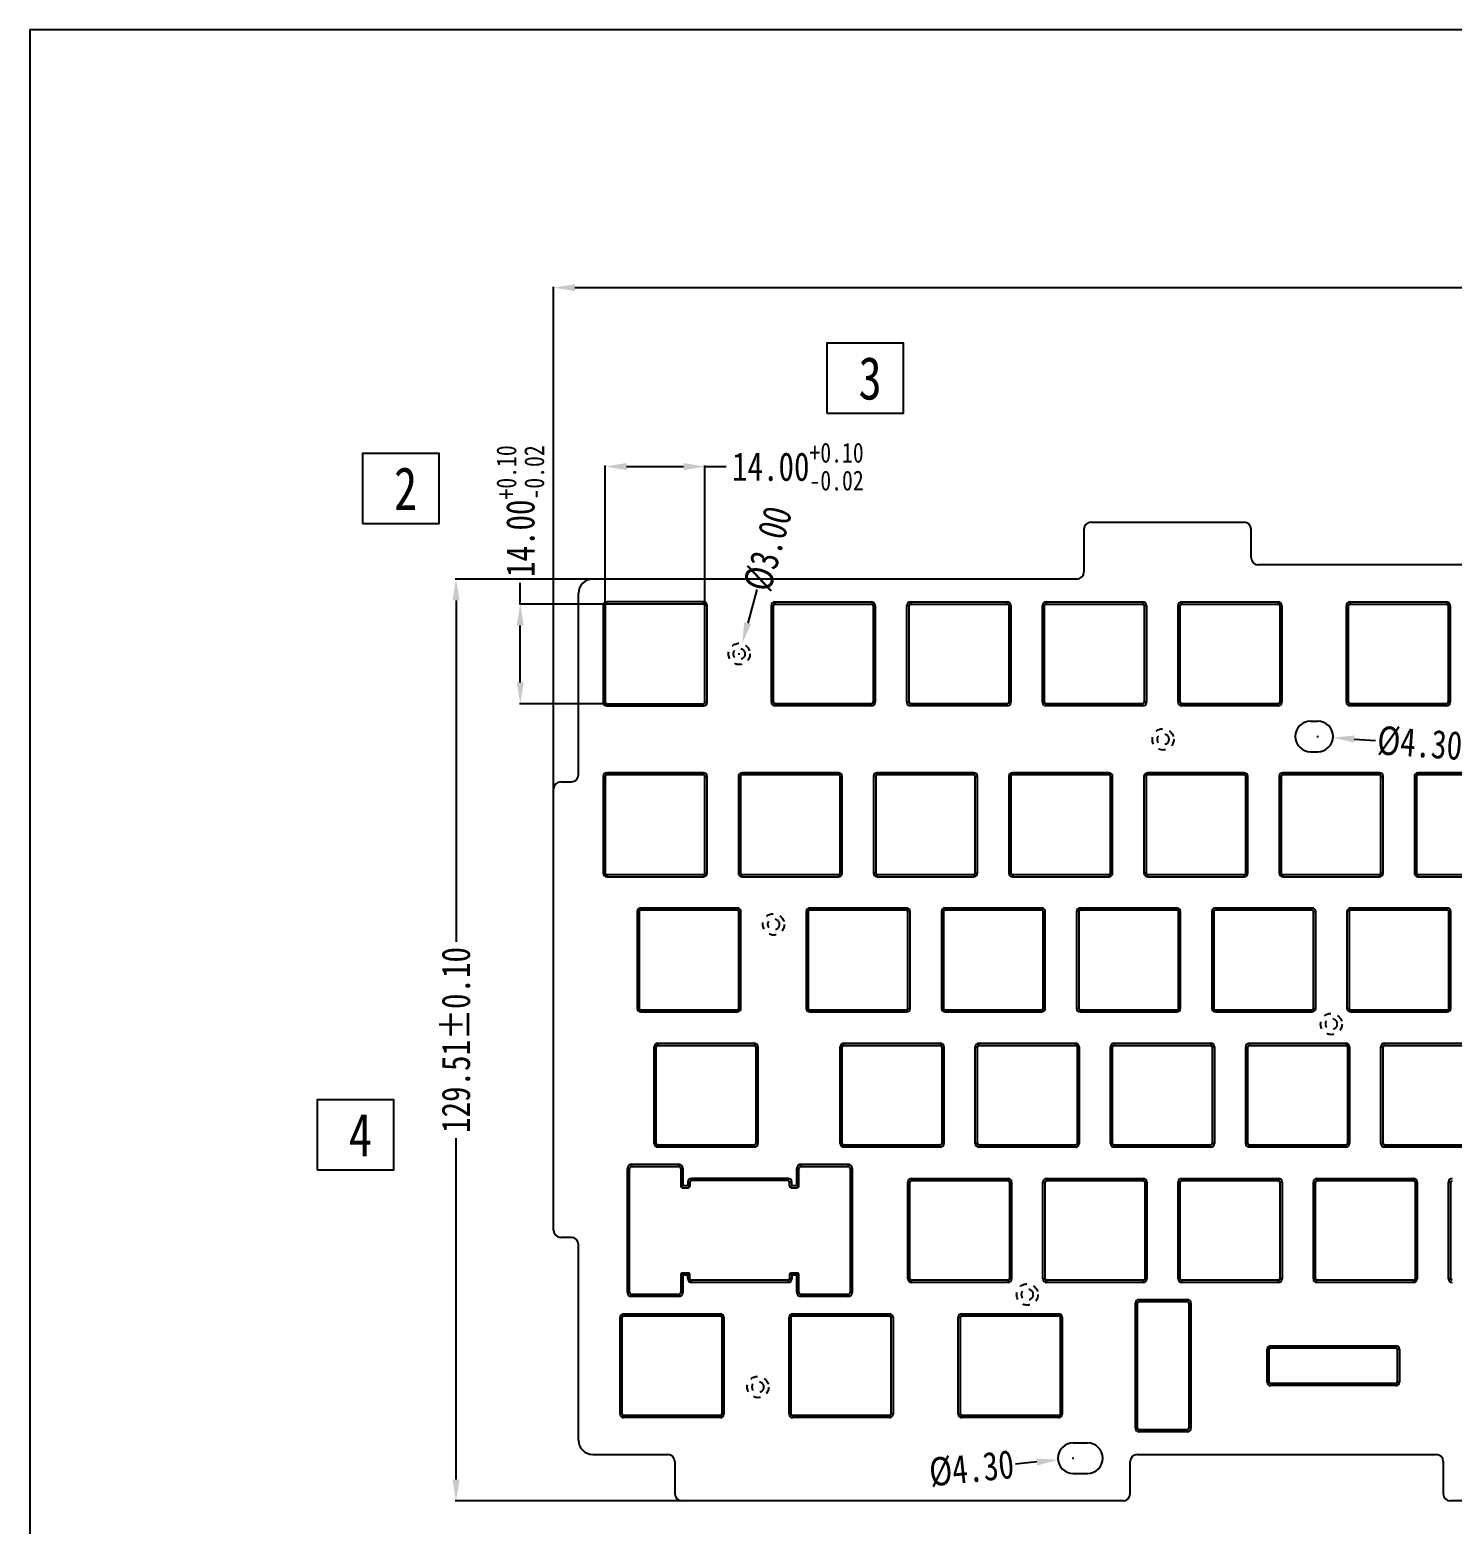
# Model space of a CAD drawing. Header units: inches. Extents: x 504 to 965, y -420 to -94.
# Drawn here: x 504 to 703.8, y -303.6 to -93.7 of the extents above; entities that cross this region are included whole.
import ezdxf

# ---------------------------------------------------------------- set-up
doc = ezdxf.new("R2010")
doc.units = ezdxf.units.IN
doc.header["$LTSCALE"] = 10
doc.header["$MEASUREMENT"] = 0
doc.header["$PDMODE"] = 3
doc.header["$PDSIZE"] = 0.3125
doc.linetypes.add('HIDDEN', pattern=[0.2, 0.1, -0.1])
doc.layers.get('0').update_dxf_attribs({"linetype": 'CONTINUOUS'})
doc.layers.get('Defpoints').update_dxf_attribs({"linetype": 'CONTINUOUS'})
doc.layers.add('hide', color=252, linetype='HIDDEN')
doc.styles.get("Standard").update_dxf_attribs({"font": 'txt', "width": 0.8})
doc.dimstyles.get("Standard").update_dxf_attribs({"dimtxt": 4, "dimasz": 3, "dimexe": 0.125, "dimexo": 0.0625, "dimgap": 0.09, "dimtad": 0, "dimzin": 4, "dimdsep": 46, "dimtxsty": 'Standard', "dimcen": 0.09, "dimclrd": 4, "dimclre": 4, "dimclrt": 1, "dimadec": 0, "dimazin": 0, "dimtp": 0.01, "dimtm": 0.01, "dimtfac": 1, "dimtofl": 0, "dimtmove": 0, "dimatfit": 3, "dimfxl": 1, "dimtolj": 1, "dimtzin": 4, "dimarcsym": 0})

# ---------------------------------------------------------------- blocks, each defined once
blk = doc.blocks.new('*D17')
at = {"color": 4, "lineweight": -2}
for p, q in [((577.56, -200.27), (577.56, -129.76)), ((580.56, -129.89), (722, -129.89)), ((892.55, -129.89), (749.56, -129.89)), ((895.55, -200.27), (895.55, -129.76))]:
    blk.add_line(p, q, dxfattribs=at)
at = {"color": 4}
for points in [[(580.56, -129.39), (580.56, -130.39), (577.56, -129.89)], [(892.55, -130.39), (892.55, -129.39), (895.55, -129.89)]]:
    blk.add_solid(points, dxfattribs=at)
at = {"layer": 'Defpoints', "color": 0}
for p in [(895.55, -129.89), (577.56, -200.33), (895.55, -200.33)]:
    blk.add_point(p, dxfattribs=at)
at = {"color": 2, "insert": (735.78, -129.89), "char_height": 4, "attachment_point": 5}
blk.add_mtext('318.00%%P0{\\fSimSun|b0|i0|c134|p2;.15}', dxfattribs=at)
blk = doc.blocks.new('*D28')
at = {"color": 4, "lineweight": -2}
for p, q in [((582.99, -170.84), (563.71, -170.84)), ((563.84, -173.84), (563.84, -221.79)), ((563.84, -297.35), (563.84, -249.4)), ((598.25, -300.35), (563.71, -300.35))]:
    blk.add_line(p, q, dxfattribs=at)
at = {"color": 4}
for points in [[(564.34, -173.84), (563.34, -173.84), (563.84, -170.84)], [(563.34, -297.35), (564.34, -297.35), (563.84, -300.35)]]:
    blk.add_solid(points, dxfattribs=at)
at = {"layer": 'Defpoints', "color": 0}
for p in [(583.06, -170.84), (563.84, -300.35), (598.31, -300.35)]:
    blk.add_point(p, dxfattribs=at)
at = {"color": 2, "insert": (563.84, -235.59), "char_height": 4, "attachment_point": 5, "rotation": 90}
blk.add_mtext('129.51%%P0{\\fSimSun|b0|i0|c134|p2;.10}', dxfattribs=at)
blk = doc.blocks.new('*D29')
at = {"color": 4, "lineweight": -2}
for p, q in [((584.82, -174.49), (584.82, -154.9)), ((587.82, -155.03), (595.82, -155.03)), ((598.82, -174.49), (598.82, -154.9)), ((598.82, -155.03), (601.82, -155.03))]:
    blk.add_line(p, q, dxfattribs=at)
at = {"color": 4}
for points in [[(587.82, -154.53), (587.82, -155.53), (584.82, -155.03)], [(595.82, -155.53), (595.82, -154.53), (598.82, -155.03)]]:
    blk.add_solid(points, dxfattribs=at)
at = {"layer": 'Defpoints', "color": 0}
for p in [(598.82, -155.03), (584.82, -174.55), (598.82, -174.55)]:
    blk.add_point(p, dxfattribs=at)
at = {"color": 2, "insert": (611.88, -155.03), "char_height": 4, "attachment_point": 5}
blk.add_mtext('\\A1;14.00{\\H0.7x;\\S+0.10^ -0.02;}', dxfattribs=at)
blk = doc.blocks.new('*D30')
at = {"color": 4, "lineweight": -2}
for p, q in [((572.87, -174.35), (572.87, -171.35)), ((584.96, -174.35), (572.75, -174.35)), ((572.87, -185.35), (572.87, -177.35)), ((584.96, -188.35), (572.75, -188.35))]:
    blk.add_line(p, q, dxfattribs=at)
at = {"color": 4}
for points in [[(573.37, -177.35), (572.37, -177.35), (572.87, -174.35)], [(572.37, -185.35), (573.37, -185.35), (572.87, -188.35)]]:
    blk.add_solid(points, dxfattribs=at)
at = {"layer": 'Defpoints', "color": 0}
for p in [(572.87, -174.35), (585.02, -174.35), (585.02, -188.35)]:
    blk.add_point(p, dxfattribs=at)
at = {"color": 2, "insert": (572.87, -161.29), "char_height": 4, "attachment_point": 5, "rotation": 90}
blk.add_mtext('\\A1;14.00{\\H0.7x;\\S+0.10^ -0.02;}', dxfattribs=at)
blk = doc.blocks.new('*D24')
at = {"color": 4, "lineweight": -2}
for p, q in [((684.85, -192.95), (685.03, -192.95)), ((684.94, -193.04), (684.94, -192.86)), ((690.08, -193.31), (693.07, -193.51))]:
    blk.add_line(p, q, dxfattribs=at)
at = {"color": 4}
blk.add_solid([(690.11, -192.81), (690.04, -193.8), (687.08, -193.1)], dxfattribs=at)
at = {"layer": 'Defpoints', "color": 0}
for p in [(682.79, -192.8), (687.08, -193.1)]:
    blk.add_point(p, dxfattribs=at)
at = {"color": 2, "insert": (699.28, -193.94), "char_height": 4, "attachment_point": 5, "rotation": 356.0318}
blk.add_mtext('\\A1;%%c4.30', dxfattribs=at)
blk = doc.blocks.new('*D25')
at = {"color": 4, "lineweight": -2}
for p, q in [((645.46, -294.87), (642.48, -295.18)), ((650.5, -294.35), (650.68, -294.35)), ((650.59, -294.44), (650.59, -294.26))]:
    blk.add_line(p, q, dxfattribs=at)
at = {"color": 4}
blk.add_solid([(645.51, -295.37), (645.41, -294.38), (648.45, -294.57)], dxfattribs=at)
at = {"layer": 'Defpoints', "color": 0}
for p in [(648.45, -294.57), (652.73, -294.13)]:
    blk.add_point(p, dxfattribs=at)
at = {"color": 2, "insert": (636.29, -295.81), "char_height": 4, "attachment_point": 5, "rotation": 5.8334}
blk.add_mtext('\\A1;%%c4.30', dxfattribs=at)
blk = doc.blocks.new('*D26')
at = {"color": 4, "lineweight": -2}
for p, q in [((606.12, -172.32), (604.83, -177.01)), ((603.55, -181.35), (603.73, -181.35)), ((603.64, -181.44), (603.64, -181.26))]:
    blk.add_line(p, q, dxfattribs=at)
at = {"color": 4}
blk.add_solid([(604.35, -176.88), (605.31, -177.14), (604.04, -179.9)], dxfattribs=at)
at = {"layer": 'Defpoints', "color": 0}
for p in [(604.04, -179.9), (603.24, -182.8)]:
    blk.add_point(p, dxfattribs=at)
at = {"color": 2, "insert": (607.7, -166.57), "char_height": 4, "attachment_point": 5, "rotation": 74.6581}
blk.add_mtext('\\A1;%%c3.00', dxfattribs=at)

msp = doc.modelspace()

# ---------------------------------------------------------------- linework, layer by layer
at = {"color": 7, "linetype": 'Continuous'}
for p, q in [((653.086, -162.849), (674.586, -162.849)), ((652.086, -163.849), (652.086, -169.835)), ((675.586, -167.849), (675.586, -163.849)), ((722.086, -168.849), (676.586, -168.849)), ((651.086, -170.835), (583.055, -170.835)), ((581.055, -198.328), (581.055, -172.835)), ((585.021, -174.349), (585.021, -174.049)), ((598.621, -174.049), (585.021, -174.049)), ((598.621, -174.349), (598.621, -174.049)), ((608.659, -174.049), (608.659, -174.349)), ((608.659, -174.049), (622.259, -174.049)), ((622.259, -174.049), (622.259, -174.349)), ((627.709, -174.049), (627.709, -174.349)), ((627.709, -174.049), (641.309, -174.049)), ((641.309, -174.049), (641.309, -174.349)), ((646.759, -174.049), (646.759, -174.349)), ((646.759, -174.049), (660.359, -174.049)), ((660.359, -174.049), (660.359, -174.349)), ((665.809, -174.049), (665.809, -174.349)), ((665.809, -174.049), (679.409, -174.049)), ((679.409, -174.049), (679.409, -174.349)), ((689.466, -174.049), (689.466, -174.349)), ((689.466, -174.049), (703.066, -174.049)), ((703.066, -174.049), (703.066, -174.349)), ((584.521, -174.549), (584.521, -188.149)), ((584.821, -174.549), (584.521, -174.549)), ((584.821, -174.549), (584.821, -188.149)), ((598.621, -174.349), (585.021, -174.349)), ((598.821, -188.149), (598.821, -174.549)), ((598.821, -174.549), (599.121, -174.549)), ((599.121, -188.149), (599.121, -174.549)), ((608.159, -188.149), (608.159, -174.549)), ((608.159, -174.549), (608.459, -174.549)), ((608.459, -188.149), (608.459, -174.549)), ((608.659, -174.349), (622.259, -174.349)), ((622.459, -174.549), (622.459, -188.149)), ((622.759, -174.549), (622.459, -174.549)), ((622.759, -174.549), (622.759, -188.149)), ((627.209, -188.149), (627.209, -174.549)), ((627.209, -174.549), (627.509, -174.549)), ((627.509, -188.149), (627.509, -174.549)), ((627.709, -174.349), (641.309, -174.349)), ((641.509, -174.549), (641.509, -188.149)), ((641.809, -174.549), (641.509, -174.549)), ((641.809, -174.549), (641.809, -188.149)), ((646.259, -188.149), (646.259, -174.549)), ((646.259, -174.549), (646.559, -174.549)), ((646.559, -188.149), (646.559, -174.549)), ((646.759, -174.349), (660.359, -174.349)), ((660.559, -174.549), (660.559, -188.149)), ((660.859, -174.549), (660.559, -174.549)), ((660.859, -174.549), (660.859, -188.149)), ((665.309, -188.149), (665.309, -174.549)), ((665.309, -174.549), (665.609, -174.549)), ((665.609, -188.149), (665.609, -174.549)), ((665.809, -174.349), (679.409, -174.349)), ((679.609, -174.549), (679.609, -188.149)), ((679.909, -174.549), (679.609, -174.549)), ((679.909, -174.549), (679.909, -188.149)), ((688.966, -188.149), (688.966, -174.549)), ((688.966, -174.549), (689.266, -174.549)), ((689.266, -188.149), (689.266, -174.549)), ((689.466, -174.349), (703.066, -174.349)), ((703.266, -174.549), (703.266, -188.149)), ((703.566, -174.549), (703.266, -174.549)), ((703.566, -174.549), (703.566, -188.149)), ((584.821, -188.149), (584.521, -188.149)), ((585.021, -188.349), (585.021, -188.649)), ((585.021, -188.349), (598.621, -188.349)), ((585.021, -188.649), (598.621, -188.649)), ((598.621, -188.349), (598.621, -188.649)), ((598.821, -188.149), (599.121, -188.149)), ((608.159, -188.149), (608.459, -188.149)), ((608.659, -188.649), (608.659, -188.349)), ((622.259, -188.349), (608.659, -188.349)), ((622.259, -188.649), (608.659, -188.649)), ((622.259, -188.649), (622.259, -188.349)), ((622.759, -188.149), (622.459, -188.149)), ((627.209, -188.149), (627.509, -188.149)), ((627.709, -188.649), (627.709, -188.349)), ((641.309, -188.349), (627.709, -188.349)), ((641.309, -188.649), (627.709, -188.649)), ((641.309, -188.649), (641.309, -188.349)), ((641.809, -188.149), (641.509, -188.149)), ((646.259, -188.149), (646.559, -188.149)), ((646.759, -188.649), (646.759, -188.349)), ((660.359, -188.349), (646.759, -188.349)), ((660.359, -188.649), (646.759, -188.649)), ((660.359, -188.649), (660.359, -188.349)), ((660.859, -188.149), (660.559, -188.149)), ((665.309, -188.149), (665.609, -188.149)), ((665.809, -188.649), (665.809, -188.349)), ((679.409, -188.349), (665.809, -188.349)), ((679.409, -188.649), (665.809, -188.649)), ((679.409, -188.649), (679.409, -188.349)), ((679.909, -188.149), (679.609, -188.149)), ((688.966, -188.149), (689.266, -188.149)), ((689.466, -188.649), (689.466, -188.349)), ((703.066, -188.349), (689.466, -188.349)), ((703.066, -188.649), (689.466, -188.649)), ((703.066, -188.649), (703.066, -188.349)), ((703.566, -188.149), (703.266, -188.149)), ((683.938, -190.799), (684.938, -190.799)), ((683.938, -195.099), (684.938, -195.099)), ((578.555, -199.328), (580.055, -199.328)), ((584.521, -198.549), (584.521, -212.149)), ((584.821, -198.549), (584.521, -198.549)), ((584.821, -198.549), (584.821, -212.149)), ((585.021, -198.349), (585.021, -198.049)), ((598.621, -198.049), (585.021, -198.049)), ((598.621, -198.349), (585.021, -198.349)), ((598.621, -198.349), (598.621, -198.049)), ((598.821, -212.149), (598.821, -198.549)), ((598.821, -198.549), (599.121, -198.549)), ((599.121, -212.149), (599.121, -198.549)), ((603.521, -198.549), (603.521, -212.149)), ((603.821, -198.549), (603.521, -198.549)), ((603.821, -198.549), (603.821, -212.149)), ((604.021, -198.349), (604.021, -198.049)), ((617.621, -198.049), (604.021, -198.049)), ((617.621, -198.349), (604.021, -198.349)), ((617.621, -198.349), (617.621, -198.049)), ((617.821, -212.149), (617.821, -198.549)), ((617.821, -198.549), (618.121, -198.549)), ((618.121, -212.149), (618.121, -198.549)), ((622.521, -198.549), (622.521, -212.149)), ((622.821, -198.549), (622.521, -198.549)), ((622.821, -198.549), (622.821, -212.149)), ((623.021, -198.349), (623.021, -198.049)), ((636.621, -198.049), (623.021, -198.049)), ((636.621, -198.349), (623.021, -198.349)), ((636.621, -198.349), (636.621, -198.049)), ((636.821, -212.149), (636.821, -198.549)), ((636.821, -198.549), (637.121, -198.549)), ((637.121, -212.149), (637.121, -198.549)), ((641.521, -198.549), (641.521, -212.149)), ((641.821, -198.549), (641.521, -198.549)), ((641.821, -198.549), (641.821, -212.149)), ((642.021, -198.349), (642.021, -198.049)), ((655.621, -198.049), (642.021, -198.049)), ((655.621, -198.349), (642.021, -198.349)), ((655.621, -198.349), (655.621, -198.049)), ((655.821, -212.149), (655.821, -198.549)), ((655.821, -198.549), (656.121, -198.549)), ((656.121, -212.149), (656.121, -198.549)), ((660.521, -198.549), (660.521, -212.149)), ((660.821, -198.549), (660.521, -198.549)), ((660.821, -198.549), (660.821, -212.149)), ((661.021, -198.349), (661.021, -198.049)), ((674.621, -198.049), (661.021, -198.049)), ((674.621, -198.349), (661.021, -198.349)), ((674.621, -198.349), (674.621, -198.049)), ((674.821, -212.149), (674.821, -198.549)), ((674.821, -198.549), (675.121, -198.549)), ((675.121, -212.149), (675.121, -198.549)), ((679.521, -198.549), (679.521, -212.149)), ((679.821, -198.549), (679.521, -198.549)), ((679.821, -198.549), (679.821, -212.149)), ((680.021, -198.349), (680.021, -198.049)), ((693.621, -198.049), (680.021, -198.049)), ((693.621, -198.349), (680.021, -198.349)), ((693.621, -198.349), (693.621, -198.049)), ((693.821, -212.149), (693.821, -198.549)), ((693.821, -198.549), (694.121, -198.549)), ((694.121, -212.149), (694.121, -198.549)), ((698.521, -198.549), (698.521, -212.149)), ((698.821, -198.549), (698.521, -198.549)), ((698.821, -198.549), (698.821, -212.149)), ((699.021, -198.349), (699.021, -198.049)), ((712.621, -198.049), (699.021, -198.049)), ((712.621, -198.349), (699.021, -198.349)), ((577.555, -262.328), (577.555, -200.328)), ((584.821, -212.149), (584.521, -212.149)), ((585.021, -212.349), (585.021, -212.649)), ((585.021, -212.349), (598.621, -212.349)), ((585.021, -212.649), (598.621, -212.649)), ((598.621, -212.349), (598.621, -212.649)), ((598.821, -212.149), (599.121, -212.149)), ((603.821, -212.149), (603.521, -212.149)), ((604.021, -212.349), (604.021, -212.649)), ((604.021, -212.349), (617.621, -212.349)), ((604.021, -212.649), (617.621, -212.649)), ((617.621, -212.349), (617.621, -212.649)), ((617.821, -212.149), (618.121, -212.149)), ((622.821, -212.149), (622.521, -212.149)), ((623.021, -212.349), (623.021, -212.649)), ((623.021, -212.349), (636.621, -212.349)), ((623.021, -212.649), (636.621, -212.649)), ((636.621, -212.349), (636.621, -212.649)), ((636.821, -212.149), (637.121, -212.149)), ((641.821, -212.149), (641.521, -212.149)), ((642.021, -212.349), (642.021, -212.649)), ((642.021, -212.349), (655.621, -212.349)), ((642.021, -212.649), (655.621, -212.649)), ((655.621, -212.349), (655.621, -212.649)), ((655.821, -212.149), (656.121, -212.149)), ((660.821, -212.149), (660.521, -212.149)), ((661.021, -212.349), (661.021, -212.649)), ((661.021, -212.349), (674.621, -212.349)), ((661.021, -212.649), (674.621, -212.649)), ((674.621, -212.349), (674.621, -212.649)), ((674.821, -212.149), (675.121, -212.149)), ((679.821, -212.149), (679.521, -212.149)), ((680.021, -212.349), (680.021, -212.649)), ((680.021, -212.349), (693.621, -212.349)), ((680.021, -212.649), (693.621, -212.649)), ((693.621, -212.349), (693.621, -212.649)), ((693.821, -212.149), (694.121, -212.149)), ((698.821, -212.149), (698.521, -212.149)), ((699.021, -212.349), (699.021, -212.649)), ((699.021, -212.349), (712.621, -212.349)), ((699.021, -212.649), (712.621, -212.649)), ((589.286, -217.549), (589.286, -231.149)), ((589.586, -217.549), (589.286, -217.549)), ((589.586, -217.549), (589.586, -231.149)), ((589.786, -217.349), (589.786, -217.049)), ((603.386, -217.049), (589.786, -217.049)), ((603.386, -217.349), (589.786, -217.349)), ((603.386, -217.349), (603.386, -217.049)), ((603.586, -231.149), (603.586, -217.549)), ((603.586, -217.549), (603.886, -217.549)), ((603.886, -231.149), (603.886, -217.549)), ((613.051, -217.549), (613.051, -231.149)), ((613.351, -217.549), (613.051, -217.549)), ((613.351, -217.549), (613.351, -231.149)), ((613.551, -217.349), (613.551, -217.049)), ((627.151, -217.049), (613.551, -217.049)), ((627.151, -217.349), (613.551, -217.349)), ((627.151, -217.349), (627.151, -217.049)), ((627.351, -231.149), (627.351, -217.549)), ((627.351, -217.549), (627.651, -217.549)), ((627.651, -231.149), (627.651, -217.549)), ((632.051, -217.549), (632.051, -231.149)), ((632.351, -217.549), (632.051, -217.549)), ((632.351, -217.549), (632.351, -231.149)), ((632.551, -217.349), (632.551, -217.049)), ((646.151, -217.049), (632.551, -217.049)), ((646.151, -217.349), (632.551, -217.349)), ((646.151, -217.349), (646.151, -217.049)), ((646.351, -231.149), (646.351, -217.549)), ((646.351, -217.549), (646.651, -217.549)), ((646.651, -231.149), (646.651, -217.549)), ((651.051, -217.549), (651.051, -231.149)), ((651.351, -217.549), (651.051, -217.549)), ((651.351, -217.549), (651.351, -231.149)), ((651.551, -217.349), (651.551, -217.049)), ((665.151, -217.049), (651.551, -217.049)), ((665.151, -217.349), (651.551, -217.349)), ((665.151, -217.349), (665.151, -217.049)), ((665.351, -231.149), (665.351, -217.549)), ((665.351, -217.549), (665.651, -217.549)), ((665.651, -231.149), (665.651, -217.549)), ((670.051, -217.549), (670.051, -231.149)), ((670.351, -217.549), (670.051, -217.549)), ((670.351, -217.549), (670.351, -231.149)), ((670.551, -217.349), (670.551, -217.049)), ((684.151, -217.049), (670.551, -217.049)), ((684.151, -217.349), (670.551, -217.349)), ((684.151, -217.349), (684.151, -217.049)), ((684.351, -231.149), (684.351, -217.549)), ((684.351, -217.549), (684.651, -217.549)), ((684.651, -231.149), (684.651, -217.549)), ((689.051, -217.549), (689.051, -231.149)), ((689.351, -217.549), (689.051, -217.549)), ((689.351, -217.549), (689.351, -231.149)), ((689.551, -217.349), (689.551, -217.049)), ((703.151, -217.049), (689.551, -217.049)), ((703.151, -217.349), (689.551, -217.349)), ((703.151, -217.349), (703.151, -217.049)), ((703.351, -231.149), (703.351, -217.549)), ((703.351, -217.549), (703.651, -217.549)), ((703.651, -231.149), (703.651, -217.549)), ((589.586, -231.149), (589.286, -231.149)), ((589.786, -231.349), (589.786, -231.649)), ((589.786, -231.349), (603.386, -231.349)), ((589.786, -231.649), (603.386, -231.649)), ((603.386, -231.349), (603.386, -231.649)), ((603.586, -231.149), (603.886, -231.149)), ((613.351, -231.149), (613.051, -231.149)), ((613.551, -231.349), (613.551, -231.649)), ((613.551, -231.349), (627.151, -231.349)), ((613.551, -231.649), (627.151, -231.649)), ((627.151, -231.349), (627.151, -231.649)), ((627.351, -231.149), (627.651, -231.149)), ((632.351, -231.149), (632.051, -231.149)), ((632.551, -231.349), (632.551, -231.649)), ((632.551, -231.349), (646.151, -231.349)), ((632.551, -231.649), (646.151, -231.649)), ((646.151, -231.349), (646.151, -231.649)), ((646.351, -231.149), (646.651, -231.149)), ((651.351, -231.149), (651.051, -231.149)), ((651.551, -231.349), (651.551, -231.649)), ((651.551, -231.349), (665.151, -231.349)), ((651.551, -231.649), (665.151, -231.649)), ((665.151, -231.349), (665.151, -231.649)), ((665.351, -231.149), (665.651, -231.149)), ((670.351, -231.149), (670.051, -231.149)), ((670.551, -231.349), (670.551, -231.649)), ((670.551, -231.349), (684.151, -231.349)), ((670.551, -231.649), (684.151, -231.649)), ((684.151, -231.349), (684.151, -231.649)), ((684.351, -231.149), (684.651, -231.149)), ((689.351, -231.149), (689.051, -231.149)), ((689.551, -231.349), (689.551, -231.649)), ((689.551, -231.349), (703.151, -231.349)), ((689.551, -231.649), (703.151, -231.649)), ((703.151, -231.349), (703.151, -231.649)), ((703.351, -231.149), (703.651, -231.149)), ((591.671, -250.149), (591.671, -236.549)), ((591.671, -236.549), (591.971, -236.549)), ((591.971, -250.149), (591.971, -236.549)), ((592.171, -236.049), (592.171, -236.349)), ((592.171, -236.049), (605.771, -236.049)), ((592.171, -236.349), (605.771, -236.349)), ((605.771, -236.049), (605.771, -236.349)), ((605.971, -236.549), (605.971, -250.149)), ((606.271, -236.549), (605.971, -236.549)), ((606.271, -236.549), (606.271, -250.149)), ((617.816, -250.149), (617.816, -236.549)), ((617.816, -236.549), (618.116, -236.549)), ((618.116, -250.149), (618.116, -236.549)), ((618.316, -236.049), (618.316, -236.349)), ((618.316, -236.049), (631.916, -236.049)), ((618.316, -236.349), (631.916, -236.349)), ((631.916, -236.049), (631.916, -236.349)), ((632.116, -236.549), (632.116, -250.149)), ((632.416, -236.549), (632.116, -236.549)), ((632.416, -236.549), (632.416, -250.149)), ((636.816, -250.149), (636.816, -236.549)), ((636.816, -236.549), (637.116, -236.549)), ((637.116, -250.149), (637.116, -236.549)), ((637.316, -236.049), (637.316, -236.349)), ((637.316, -236.049), (650.916, -236.049)), ((637.316, -236.349), (650.916, -236.349)), ((650.916, -236.049), (650.916, -236.349)), ((651.116, -236.549), (651.116, -250.149)), ((651.416, -236.549), (651.116, -236.549)), ((651.416, -236.549), (651.416, -250.149)), ((655.816, -250.149), (655.816, -236.549)), ((655.816, -236.549), (656.116, -236.549)), ((656.116, -250.149), (656.116, -236.549)), ((656.316, -236.049), (656.316, -236.349)), ((656.316, -236.049), (669.916, -236.049)), ((656.316, -236.349), (669.916, -236.349)), ((669.916, -236.049), (669.916, -236.349)), ((670.116, -236.549), (670.116, -250.149)), ((670.416, -236.549), (670.116, -236.549)), ((670.416, -236.549), (670.416, -250.149)), ((674.816, -250.149), (674.816, -236.549)), ((674.816, -236.549), (675.116, -236.549)), ((675.116, -250.149), (675.116, -236.549)), ((675.316, -236.049), (675.316, -236.349)), ((675.316, -236.049), (688.916, -236.049)), ((675.316, -236.349), (688.916, -236.349)), ((688.916, -236.049), (688.916, -236.349)), ((689.116, -236.549), (689.116, -250.149)), ((689.416, -236.549), (689.116, -236.549)), ((689.416, -236.549), (689.416, -250.149)), ((693.816, -250.149), (693.816, -236.549)), ((693.816, -236.549), (694.116, -236.549)), ((694.116, -250.149), (694.116, -236.549)), ((694.316, -236.049), (694.316, -236.349)), ((694.316, -236.049), (707.916, -236.049)), ((694.316, -236.349), (707.916, -236.349)), ((591.671, -250.149), (591.971, -250.149)), ((592.171, -250.649), (592.171, -250.349)), ((605.771, -250.349), (592.171, -250.349)), ((605.771, -250.649), (592.171, -250.649)), ((605.771, -250.649), (605.771, -250.349)), ((606.271, -250.149), (605.971, -250.149)), ((617.816, -250.149), (618.116, -250.149)), ((618.316, -250.649), (618.316, -250.349)), ((631.916, -250.349), (618.316, -250.349)), ((631.916, -250.649), (618.316, -250.649)), ((631.916, -250.649), (631.916, -250.349)), ((632.416, -250.149), (632.116, -250.149)), ((636.816, -250.149), (637.116, -250.149)), ((637.316, -250.649), (637.316, -250.349)), ((650.916, -250.349), (637.316, -250.349)), ((650.916, -250.649), (637.316, -250.649)), ((650.916, -250.649), (650.916, -250.349)), ((651.416, -250.149), (651.116, -250.149)), ((655.816, -250.149), (656.116, -250.149)), ((656.316, -250.649), (656.316, -250.349)), ((669.916, -250.349), (656.316, -250.349)), ((669.916, -250.649), (656.316, -250.649)), ((669.916, -250.649), (669.916, -250.349)), ((670.416, -250.149), (670.116, -250.149)), ((674.816, -250.149), (675.116, -250.149)), ((675.316, -250.649), (675.316, -250.349)), ((688.916, -250.349), (675.316, -250.349)), ((688.916, -250.649), (675.316, -250.649)), ((688.916, -250.649), (688.916, -250.349)), ((689.416, -250.149), (689.116, -250.149)), ((693.816, -250.149), (694.116, -250.149)), ((694.316, -250.649), (694.316, -250.349)), ((707.916, -250.349), (694.316, -250.349)), ((707.916, -250.649), (694.316, -250.649)), ((587.921, -271.049), (587.921, -253.649)), ((587.921, -253.649), (588.221, -253.649)), ((588.221, -271.049), (588.221, -253.649)), ((588.521, -253.049), (588.521, -253.349)), ((588.521, -253.049), (595.121, -253.049)), ((588.521, -253.349), (595.121, -253.349)), ((595.121, -253.049), (595.121, -253.349)), ((595.421, -253.649), (595.421, -256.149)), ((595.721, -253.649), (595.421, -253.649)), ((595.721, -253.649), (595.721, -256.049)), ((611.721, -256.049), (611.721, -253.649)), ((611.721, -253.649), (612.021, -253.649)), ((612.021, -256.149), (612.021, -253.649)), ((612.321, -253.049), (612.321, -253.349)), ((612.321, -253.049), (618.921, -253.049)), ((612.321, -253.349), (618.921, -253.349)), ((618.921, -253.049), (618.921, -253.349)), ((619.221, -253.649), (619.221, -271.049)), ((619.521, -253.649), (619.221, -253.649)), ((619.521, -253.649), (619.521, -271.049)), ((595.48, -256.291), (595.721, -256.049)), ((595.721, -256.049), (596.421, -256.049)), ((596.421, -255.549), (596.421, -256.049)), ((596.721, -255.549), (596.421, -255.549)), ((596.663, -256.291), (596.421, -256.049)), ((596.721, -255.549), (596.721, -256.149)), ((596.921, -255.349), (596.921, -255.049)), ((610.521, -255.049), (596.921, -255.049)), ((610.521, -255.349), (596.921, -255.349)), ((610.521, -255.349), (610.521, -255.049)), ((610.721, -256.149), (610.721, -255.549)), ((610.721, -255.549), (611.021, -255.549)), ((610.78, -256.291), (611.021, -256.049)), ((611.021, -256.049), (611.021, -255.549)), ((611.021, -256.049), (611.721, -256.049)), ((611.963, -256.291), (611.721, -256.049)), ((627.326, -269.149), (627.326, -255.549)), ((627.326, -255.549), (627.626, -255.549)), ((627.626, -269.149), (627.626, -255.549)), ((627.826, -255.049), (627.826, -255.349)), ((627.826, -255.049), (641.426, -255.049)), ((627.826, -255.349), (641.426, -255.349)), ((641.426, -255.049), (641.426, -255.349)), ((641.626, -255.549), (641.626, -269.149)), ((641.926, -255.549), (641.626, -255.549)), ((641.926, -255.549), (641.926, -269.149)), ((646.326, -269.149), (646.326, -255.549)), ((646.326, -255.549), (646.626, -255.549)), ((646.626, -269.149), (646.626, -255.549)), ((646.826, -255.049), (646.826, -255.349)), ((646.826, -255.049), (660.426, -255.049)), ((646.826, -255.349), (660.426, -255.349)), ((660.426, -255.049), (660.426, -255.349)), ((660.626, -255.549), (660.626, -269.149)), ((660.926, -255.549), (660.626, -255.549)), ((660.926, -255.549), (660.926, -269.149)), ((665.326, -269.149), (665.326, -255.549)), ((665.326, -255.549), (665.626, -255.549)), ((665.626, -269.149), (665.626, -255.549)), ((665.826, -255.049), (665.826, -255.349)), ((665.826, -255.049), (679.426, -255.049)), ((665.826, -255.349), (679.426, -255.349)), ((679.426, -255.049), (679.426, -255.349)), ((679.626, -255.549), (679.626, -269.149)), ((679.926, -255.549), (679.626, -255.549)), ((679.926, -255.549), (679.926, -269.149)), ((684.326, -269.149), (684.326, -255.549)), ((684.326, -255.549), (684.626, -255.549)), ((684.626, -269.149), (684.626, -255.549)), ((684.826, -255.049), (684.826, -255.349)), ((684.826, -255.049), (698.426, -255.049)), ((684.826, -255.349), (698.426, -255.349)), ((698.426, -255.049), (698.426, -255.349)), ((698.626, -255.549), (698.626, -269.149)), ((698.926, -255.549), (698.626, -255.549)), ((698.926, -255.549), (698.926, -269.149)), ((703.326, -269.149), (703.326, -255.549)), ((703.326, -255.549), (703.626, -255.549)), ((703.626, -269.149), (703.626, -255.549)), ((595.621, -256.349), (596.521, -256.349)), ((610.921, -256.349), (611.821, -256.349)), ((580.055, -263.328), (578.555, -263.328)), ((581.055, -291.82), (581.055, -264.328)), ((595.421, -268.549), (595.421, -271.049)), ((595.48, -268.408), (595.721, -268.649)), ((596.521, -268.349), (595.621, -268.349)), ((595.721, -268.649), (595.721, -271.049)), ((596.421, -268.649), (595.721, -268.649)), ((596.663, -268.408), (596.421, -268.649)), ((596.421, -269.149), (596.421, -268.649)), ((596.721, -269.149), (596.721, -268.549)), ((610.721, -268.549), (610.721, -269.149)), ((610.78, -268.408), (611.021, -268.649)), ((611.821, -268.349), (610.921, -268.349)), ((611.021, -268.649), (611.021, -269.149)), ((611.721, -268.649), (611.021, -268.649)), ((611.963, -268.408), (611.721, -268.649)), ((611.721, -271.049), (611.721, -268.649)), ((612.021, -271.049), (612.021, -268.549)), ((596.421, -269.149), (596.721, -269.149)), ((596.921, -269.649), (596.921, -269.349)), ((610.521, -269.349), (596.921, -269.349)), ((610.521, -269.649), (596.921, -269.649)), ((610.521, -269.649), (610.521, -269.349)), ((611.021, -269.149), (610.721, -269.149)), ((627.326, -269.149), (627.626, -269.149)), ((627.826, -269.649), (627.826, -269.349)), ((641.426, -269.349), (627.826, -269.349)), ((641.426, -269.649), (627.826, -269.649)), ((641.426, -269.649), (641.426, -269.349)), ((641.926, -269.149), (641.626, -269.149)), ((646.326, -269.149), (646.626, -269.149)), ((646.826, -269.649), (646.826, -269.349)), ((660.426, -269.349), (646.826, -269.349)), ((660.426, -269.649), (646.826, -269.649)), ((660.426, -269.649), (660.426, -269.349)), ((660.926, -269.149), (660.626, -269.149)), ((665.326, -269.149), (665.626, -269.149)), ((665.826, -269.649), (665.826, -269.349)), ((679.426, -269.349), (665.826, -269.349)), ((679.426, -269.649), (665.826, -269.649)), ((679.426, -269.649), (679.426, -269.349)), ((679.926, -269.149), (679.626, -269.149)), ((684.326, -269.149), (684.626, -269.149)), ((684.826, -269.649), (684.826, -269.349)), ((698.426, -269.349), (684.826, -269.349)), ((698.426, -269.649), (684.826, -269.649)), ((698.426, -269.649), (698.426, -269.349)), ((698.926, -269.149), (698.626, -269.149)), ((703.326, -269.149), (703.626, -269.149)), ((587.921, -271.049), (588.221, -271.049)), ((588.521, -271.649), (588.521, -271.349)), ((595.121, -271.349), (588.521, -271.349)), ((595.121, -271.649), (588.521, -271.649)), ((595.121, -271.649), (595.121, -271.349)), ((595.721, -271.049), (595.421, -271.049)), ((611.721, -271.049), (612.021, -271.049)), ((612.321, -271.649), (612.321, -271.349)), ((618.921, -271.349), (612.321, -271.349)), ((618.921, -271.649), (612.321, -271.649)), ((618.921, -271.649), (618.921, -271.349)), ((619.521, -271.049), (619.221, -271.049)), ((659.326, -290.149), (659.326, -272.549)), ((659.326, -272.549), (659.626, -272.549)), ((659.626, -290.149), (659.626, -272.549)), ((659.826, -272.049), (659.826, -272.349)), ((659.826, -272.049), (666.626, -272.049)), ((659.826, -272.349), (666.626, -272.349)), ((666.626, -272.049), (666.626, -272.349)), ((666.826, -272.549), (666.826, -290.149)), ((667.126, -272.549), (666.826, -272.549)), ((667.126, -272.549), (667.126, -290.149)), ((586.891, -288.149), (586.891, -274.549)), ((586.891, -274.549), (587.191, -274.549)), ((587.191, -288.149), (587.191, -274.549)), ((587.391, -274.049), (587.391, -274.349)), ((587.391, -274.049), (600.991, -274.049)), ((587.391, -274.349), (600.991, -274.349)), ((600.991, -274.049), (600.991, -274.349)), ((601.191, -274.549), (601.191, -288.149)), ((601.491, -274.549), (601.191, -274.549)), ((601.491, -274.549), (601.491, -288.149)), ((610.656, -288.149), (610.656, -274.549)), ((610.656, -274.549), (610.956, -274.549)), ((610.956, -288.149), (610.956, -274.549)), ((611.156, -274.049), (611.156, -274.349)), ((611.156, -274.049), (624.756, -274.049)), ((611.156, -274.349), (624.756, -274.349)), ((624.756, -274.049), (624.756, -274.349)), ((624.956, -274.549), (624.956, -288.149)), ((625.256, -274.549), (624.956, -274.549)), ((625.256, -274.549), (625.256, -288.149)), ((634.421, -288.149), (634.421, -274.549)), ((634.421, -274.549), (634.721, -274.549)), ((634.721, -288.149), (634.721, -274.549)), ((634.921, -274.049), (634.921, -274.349)), ((634.921, -274.049), (648.521, -274.049)), ((634.921, -274.349), (648.521, -274.349)), ((648.521, -274.049), (648.521, -274.349)), ((648.721, -274.549), (648.721, -288.149)), ((649.021, -274.549), (648.721, -274.549)), ((649.021, -274.549), (649.021, -288.149)), ((677.826, -283.649), (677.826, -279.049)), ((677.826, -279.049), (678.126, -279.049)), ((678.126, -283.649), (678.126, -279.049)), ((678.326, -278.549), (678.326, -278.849)), ((678.326, -278.549), (695.926, -278.549)), ((678.326, -278.849), (695.926, -278.849)), ((695.926, -278.549), (695.926, -278.849)), ((696.426, -279.049), (696.126, -279.049)), ((696.126, -279.049), (696.126, -283.649)), ((696.426, -279.049), (696.426, -283.649)), ((677.826, -283.649), (678.126, -283.649)), ((678.326, -284.149), (678.326, -283.849)), ((695.926, -283.849), (678.326, -283.849)), ((695.926, -284.149), (678.326, -284.149)), ((695.926, -284.149), (695.926, -283.849)), ((696.426, -283.649), (696.126, -283.649)), ((586.891, -288.149), (587.191, -288.149)), ((587.391, -288.649), (587.391, -288.349)), ((600.991, -288.349), (587.391, -288.349)), ((600.991, -288.649), (587.391, -288.649)), ((600.991, -288.649), (600.991, -288.349)), ((601.491, -288.149), (601.191, -288.149)), ((610.656, -288.149), (610.956, -288.149)), ((611.156, -288.649), (611.156, -288.349)), ((624.756, -288.349), (611.156, -288.349)), ((624.756, -288.649), (611.156, -288.649)), ((624.756, -288.649), (624.756, -288.349)), ((625.256, -288.149), (624.956, -288.149)), ((634.421, -288.149), (634.721, -288.149)), ((634.921, -288.649), (634.921, -288.349)), ((648.521, -288.349), (634.921, -288.349)), ((648.521, -288.649), (634.921, -288.649)), ((648.521, -288.649), (648.521, -288.349)), ((649.021, -288.149), (648.721, -288.149)), ((659.326, -290.149), (659.626, -290.149)), ((659.826, -290.649), (659.826, -290.349)), ((666.626, -290.349), (659.826, -290.349)), ((666.626, -290.649), (659.826, -290.649)), ((666.626, -290.649), (666.626, -290.349)), ((667.126, -290.149), (666.826, -290.149)), ((583.055, -293.82), (593.586, -293.82)), ((659.586, -293.82), (701.586, -293.82)), ((594.586, -294.82), (594.586, -299.349)), ((658.586, -299.349), (658.586, -294.82)), ((702.586, -294.82), (702.586, -299.349)), ((657.586, -300.349), (595.586, -300.349)), ((765.586, -300.349), (703.586, -300.349))]:
    msp.add_line(p, q, dxfattribs=at)
for p, q in [((650.586, -292.199), (652.586, -292.199)), ((650.586, -296.499), (652.586, -296.499))]:
    msp.add_line(p, q)
for points in [[(503.953, -419.505), (964.768, -419.505), (964.768, -93.676), (503.953, -93.676)], [(615.974, -147.506), (626.738, -147.506), (626.738, -137.688), (615.974, -137.688)], [(550.696, -163.005), (561.46, -163.005), (561.46, -153.187), (550.696, -153.187)], [(544.339, -253.826), (555.103, -253.826), (555.103, -244.008), (544.339, -244.008)]]:
    msp.add_lwpolyline(points, close=True)
for centre, radius, start, end in [((653.086, -163.849), 1, 90, 180), ((674.586, -163.849), 1, 0, 90), ((676.586, -167.849), 1, 180, 270), ((651.086, -169.835), 1, 270, 0), ((583.055, -172.835), 2, 90, 180), ((585.021, -174.549), 0.5, 90, 180), ((598.621, -174.549), 0.5, 0, 90), ((608.659, -174.549), 0.5, 90, 180), ((622.259, -174.549), 0.5, 0, 90), ((627.709, -174.549), 0.5, 90, 180), ((641.309, -174.549), 0.5, 0, 90), ((646.759, -174.549), 0.5, 90, 180), ((660.359, -174.549), 0.5, 0, 90), ((665.809, -174.549), 0.5, 90, 180), ((679.409, -174.549), 0.5, 0, 90), ((689.466, -174.549), 0.5, 90, 180), ((703.066, -174.549), 0.5, 0, 90), ((585.021, -174.549), 0.2, 90, 180), ((598.621, -174.549), 0.2, 0, 90), ((608.659, -174.549), 0.2, 90, 180), ((622.259, -174.549), 0.2, 0, 90), ((627.709, -174.549), 0.2, 90, 180), ((641.309, -174.549), 0.2, 0, 90), ((646.759, -174.549), 0.2, 90, 180), ((660.359, -174.549), 0.2, 0, 90), ((665.809, -174.549), 0.2, 90, 180), ((679.409, -174.549), 0.2, 0, 90), ((689.466, -174.549), 0.2, 90, 180), ((703.066, -174.549), 0.2, 0, 90), ((585.021, -188.149), 0.5, 180, 270), ((585.021, -188.149), 0.2, 180, 270), ((598.621, -188.149), 0.5, 270, 360), ((598.621, -188.149), 0.2, 270, 0), ((608.659, -188.149), 0.5, 180, 270), ((608.659, -188.149), 0.2, 180, 270), ((622.259, -188.149), 0.5, 270, 0), ((622.259, -188.149), 0.2, 270, 0), ((627.709, -188.149), 0.5, 180, 270), ((627.709, -188.149), 0.2, 180, 270), ((641.309, -188.149), 0.5, 270, 0), ((641.309, -188.149), 0.2, 270, 0), ((646.759, -188.149), 0.5, 180, 270), ((646.759, -188.149), 0.2, 180, 270), ((660.359, -188.149), 0.5, 270, 0), ((660.359, -188.149), 0.2, 270, 0), ((665.809, -188.149), 0.5, 180, 270), ((665.809, -188.149), 0.2, 180, 270), ((679.409, -188.149), 0.5, 270, 0), ((679.409, -188.149), 0.2, 270, 0), ((689.466, -188.149), 0.5, 180, 270), ((689.466, -188.149), 0.2, 180, 270), ((703.066, -188.149), 0.5, 270, 0), ((703.066, -188.149), 0.2, 270, 0), ((683.938, -192.949), 2.15, 90, 270), ((684.938, -192.949), 2.15, 270, 90), ((578.555, -200.328), 1, 90, 180), ((580.055, -198.328), 1, 270, 0), ((585.021, -198.549), 0.5, 90, 180), ((585.021, -198.549), 0.2, 90, 180), ((598.621, -198.549), 0.5, 0, 90), ((598.621, -198.549), 0.2, 0, 90), ((604.021, -198.549), 0.5, 90, 180), ((604.021, -198.549), 0.2, 90, 180), ((617.621, -198.549), 0.5, 0, 90), ((617.621, -198.549), 0.2, 0, 90), ((623.021, -198.549), 0.5, 90, 180), ((623.021, -198.549), 0.2, 90, 180), ((636.621, -198.549), 0.5, 0, 90), ((636.621, -198.549), 0.2, 0, 90), ((642.021, -198.549), 0.5, 90, 180), ((642.021, -198.549), 0.2, 90, 180), ((655.621, -198.549), 0.5, 0, 90), ((655.621, -198.549), 0.2, 0, 90), ((661.021, -198.549), 0.5, 90, 180), ((661.021, -198.549), 0.2, 90, 180), ((674.621, -198.549), 0.5, 0, 90), ((674.621, -198.549), 0.2, 0, 90), ((680.021, -198.549), 0.5, 90, 180), ((680.021, -198.549), 0.2, 90, 180), ((693.621, -198.549), 0.5, 0, 90), ((693.621, -198.549), 0.2, 0, 90), ((699.021, -198.549), 0.5, 90, 180), ((699.021, -198.549), 0.2, 90, 180), ((585.021, -212.149), 0.5, 180, 270), ((585.021, -212.149), 0.2, 180, 270), ((598.621, -212.149), 0.5, 270, 360), ((598.621, -212.149), 0.2, 270, 0), ((604.021, -212.149), 0.5, 180, 270), ((604.021, -212.149), 0.2, 180, 270), ((617.621, -212.149), 0.5, 270, 0), ((617.621, -212.149), 0.2, 270, 0), ((623.021, -212.149), 0.5, 180, 270), ((623.021, -212.149), 0.2, 180, 270), ((636.621, -212.149), 0.5, 270, 0), ((636.621, -212.149), 0.2, 270, 0), ((642.021, -212.149), 0.5, 180, 270), ((642.021, -212.149), 0.2, 180, 270), ((655.621, -212.149), 0.5, 270, 0), ((655.621, -212.149), 0.2, 270, 0), ((661.021, -212.149), 0.5, 180, 270), ((661.021, -212.149), 0.2, 180, 270), ((674.621, -212.149), 0.5, 270, 0), ((674.621, -212.149), 0.2, 270, 0), ((680.021, -212.149), 0.5, 180, 270), ((680.021, -212.149), 0.2, 180, 270), ((693.621, -212.149), 0.5, 270, 0), ((693.621, -212.149), 0.2, 270, 0), ((699.021, -212.149), 0.5, 180, 270), ((699.021, -212.149), 0.2, 180, 270), ((589.786, -217.549), 0.5, 90, 180), ((589.786, -217.549), 0.2, 90, 180), ((603.386, -217.549), 0.5, 0, 90), ((603.386, -217.549), 0.2, 0, 90), ((613.551, -217.549), 0.5, 90, 180), ((613.551, -217.549), 0.2, 90, 180), ((627.151, -217.549), 0.5, 0, 90), ((627.151, -217.549), 0.2, 0, 90), ((632.551, -217.549), 0.5, 90, 180), ((632.551, -217.549), 0.2, 90, 180), ((646.151, -217.549), 0.5, 0, 90), ((646.151, -217.549), 0.2, 0, 90), ((651.551, -217.549), 0.5, 90, 180), ((651.551, -217.549), 0.2, 90, 180), ((665.151, -217.549), 0.5, 0, 90), ((665.151, -217.549), 0.2, 0, 90), ((670.551, -217.549), 0.5, 90, 180), ((670.551, -217.549), 0.2, 90, 180), ((684.151, -217.549), 0.5, 0, 90), ((684.151, -217.549), 0.2, 0, 90), ((689.551, -217.549), 0.5, 90, 180), ((689.551, -217.549), 0.2, 90, 180), ((703.151, -217.549), 0.5, 0, 90), ((703.151, -217.549), 0.2, 0, 90), ((589.786, -231.149), 0.5, 180, 270), ((589.786, -231.149), 0.2, 180, 270), ((603.386, -231.149), 0.5, 270, 360), ((603.386, -231.149), 0.2, 270, 0), ((613.551, -231.149), 0.5, 180, 270), ((613.551, -231.149), 0.2, 180, 270), ((627.151, -231.149), 0.5, 270, 0), ((627.151, -231.149), 0.2, 270, 0), ((632.551, -231.149), 0.5, 180, 270), ((632.551, -231.149), 0.2, 180, 270), ((646.151, -231.149), 0.5, 270, 360), ((646.151, -231.149), 0.2, 270, 0), ((651.551, -231.149), 0.5, 180, 270), ((651.551, -231.149), 0.2, 180, 270), ((665.151, -231.149), 0.5, 270, 360), ((665.151, -231.149), 0.2, 270, 0), ((670.551, -231.149), 0.5, 180, 270), ((670.551, -231.149), 0.2, 180, 270), ((684.151, -231.149), 0.5, 270, 0), ((684.151, -231.149), 0.2, 270, 0), ((689.551, -231.149), 0.5, 180, 270), ((689.551, -231.149), 0.2, 180, 270), ((703.151, -231.149), 0.5, 270, 360), ((703.151, -231.149), 0.2, 270, 0), ((592.171, -236.549), 0.5, 90, 180), ((592.171, -236.549), 0.2, 90, 180), ((605.771, -236.549), 0.5, 0, 90), ((605.771, -236.549), 0.2, 0, 90), ((618.316, -236.549), 0.5, 90, 180), ((618.316, -236.549), 0.2, 90, 180), ((631.916, -236.549), 0.5, 0, 90), ((631.916, -236.549), 0.2, 0, 90), ((637.316, -236.549), 0.5, 90, 180), ((637.316, -236.549), 0.2, 90, 180), ((650.916, -236.549), 0.5, 0, 90), ((650.916, -236.549), 0.2, 0, 90), ((656.316, -236.549), 0.5, 90, 180), ((656.316, -236.549), 0.2, 90, 180), ((669.916, -236.549), 0.5, 0, 90), ((669.916, -236.549), 0.2, 0, 90), ((675.316, -236.549), 0.5, 90, 180), ((675.316, -236.549), 0.2, 90, 180), ((688.916, -236.549), 0.5, 0, 90), ((688.916, -236.549), 0.2, 0, 90), ((694.316, -236.549), 0.5, 90, 180), ((694.316, -236.549), 0.2, 90, 180), ((592.171, -250.149), 0.5, 180, 270), ((592.171, -250.149), 0.2, 180, 270), ((605.771, -250.149), 0.5, 270, 360), ((605.771, -250.149), 0.2, 270, 0), ((618.316, -250.149), 0.5, 180, 270), ((618.316, -250.149), 0.2, 180, 270), ((631.916, -250.149), 0.5, 270, 0), ((631.916, -250.149), 0.2, 270, 0), ((637.316, -250.149), 0.5, 180, 270), ((637.316, -250.149), 0.2, 180, 270), ((650.916, -250.149), 0.5, 270, 360), ((650.916, -250.149), 0.2, 270, 0), ((656.316, -250.149), 0.5, 180, 270), ((656.316, -250.149), 0.2, 180, 270), ((669.916, -250.149), 0.5, 270, 360), ((669.916, -250.149), 0.2, 270, 0), ((675.316, -250.149), 0.5, 180, 270), ((675.316, -250.149), 0.2, 180, 270), ((688.916, -250.149), 0.5, 270, 0), ((688.916, -250.149), 0.2, 270, 0), ((694.316, -250.149), 0.5, 180, 270), ((694.316, -250.149), 0.2, 180, 270), ((588.521, -253.649), 0.6, 90, 180), ((588.521, -253.649), 0.3, 90, 180), ((595.121, -253.649), 0.6, 0, 90), ((595.121, -253.649), 0.3, 0, 90), ((612.321, -253.649), 0.6, 90, 180), ((612.321, -253.649), 0.3, 90, 180), ((618.921, -253.649), 0.6, 0, 90), ((618.921, -253.649), 0.3, 0, 90), ((596.921, -255.549), 0.5, 90, 180), ((596.921, -255.549), 0.2, 90, 180), ((610.521, -255.549), 0.5, 0, 90), ((610.521, -255.549), 0.2, 0, 90), ((627.826, -255.549), 0.5, 90, 180), ((627.826, -255.549), 0.2, 90, 180), ((641.426, -255.549), 0.5, 0, 90), ((641.426, -255.549), 0.2, 0, 90), ((646.826, -255.549), 0.5, 90, 180), ((646.826, -255.549), 0.2, 90, 180), ((660.426, -255.549), 0.5, 0, 90), ((660.426, -255.549), 0.2, 0, 90), ((665.826, -255.549), 0.5, 90, 180), ((665.826, -255.549), 0.2, 90, 180), ((679.426, -255.549), 0.5, 0, 90), ((679.426, -255.549), 0.2, 0, 90), ((684.826, -255.549), 0.5, 90, 180), ((684.826, -255.549), 0.2, 90, 180), ((698.426, -255.549), 0.5, 0, 90), ((698.426, -255.549), 0.2, 0, 90), ((703.826, -255.549), 0.5, 90, 180), ((703.826, -255.549), 0.2, 90, 180), ((595.621, -256.149), 0.2, 180, 270), ((596.521, -256.149), 0.2, 270, 0), ((610.921, -256.149), 0.2, 180, 270), ((611.821, -256.149), 0.2, 270, 0), ((578.555, -262.328), 1, 180, 270), ((580.055, -264.328), 1, 0, 90), ((595.621, -268.549), 0.2, 90, 180), ((596.521, -268.549), 0.2, 0, 90), ((610.921, -268.549), 0.2, 90, 180), ((611.821, -268.549), 0.2, 0, 90), ((596.921, -269.149), 0.5, 180, 270), ((596.921, -269.149), 0.2, 180, 270), ((610.521, -269.149), 0.5, 270, 0), ((610.521, -269.149), 0.2, 270, 0), ((627.826, -269.149), 0.5, 180, 270), ((627.826, -269.149), 0.2, 180, 270), ((641.426, -269.149), 0.5, 270, 0), ((641.426, -269.149), 0.2, 270, 0), ((646.826, -269.149), 0.5, 180, 270), ((646.826, -269.149), 0.2, 180, 270), ((660.426, -269.149), 0.5, 270, 0), ((660.426, -269.149), 0.2, 270, 0), ((665.826, -269.149), 0.5, 180, 270), ((665.826, -269.149), 0.2, 180, 270), ((679.426, -269.149), 0.5, 270, 0), ((679.426, -269.149), 0.2, 270, 0), ((684.826, -269.149), 0.5, 180, 270), ((684.826, -269.149), 0.2, 180, 270), ((698.426, -269.149), 0.5, 270, 0), ((698.426, -269.149), 0.2, 270, 0), ((703.826, -269.149), 0.5, 180, 270), ((703.826, -269.149), 0.2, 180, 270), ((588.521, -271.049), 0.6, 180, 270), ((588.521, -271.049), 0.3, 180, 270), ((595.121, -271.049), 0.6, 270, 0), ((595.121, -271.049), 0.3, 270, 0), ((612.321, -271.049), 0.6, 180, 270), ((612.321, -271.049), 0.3, 180, 270), ((618.921, -271.049), 0.6, 270, 0), ((618.921, -271.049), 0.3, 270, 0), ((659.826, -272.549), 0.5, 90, 180), ((659.826, -272.549), 0.2, 90, 180), ((666.626, -272.549), 0.5, 0, 90), ((666.626, -272.549), 0.2, 0, 90), ((587.391, -274.549), 0.5, 90, 180), ((587.391, -274.549), 0.2, 90, 180), ((600.991, -274.549), 0.5, 0, 90), ((600.991, -274.549), 0.2, 0, 90), ((611.156, -274.549), 0.5, 90, 180), ((611.156, -274.549), 0.2, 90, 180), ((624.756, -274.549), 0.5, 0, 90), ((624.756, -274.549), 0.2, 0, 90), ((634.921, -274.549), 0.5, 90, 180), ((634.921, -274.549), 0.2, 90, 180), ((648.521, -274.549), 0.5, 0, 90), ((648.521, -274.549), 0.2, 0, 90), ((678.326, -279.049), 0.5, 90, 180), ((678.326, -279.049), 0.2, 90, 180), ((695.926, -279.049), 0.5, 0, 90), ((695.926, -279.049), 0.2, 0, 90), ((678.326, -283.649), 0.5, 180, 270), ((678.326, -283.649), 0.2, 180, 270), ((695.926, -283.649), 0.5, 270, 0), ((695.926, -283.649), 0.2, 270, 0), ((587.391, -288.149), 0.5, 180, 270), ((587.391, -288.149), 0.2, 180, 270), ((600.991, -288.149), 0.5, 270, 360), ((600.991, -288.149), 0.2, 270, 0), ((611.156, -288.149), 0.5, 180, 270), ((611.156, -288.149), 0.2, 180, 270), ((624.756, -288.149), 0.5, 270, 0), ((624.756, -288.149), 0.2, 270, 0), ((634.921, -288.149), 0.5, 180, 270), ((634.921, -288.149), 0.2, 180, 270), ((648.521, -288.149), 0.5, 270, 0), ((648.521, -288.149), 0.2, 270, 0), ((659.826, -290.149), 0.5, 180, 270), ((659.826, -290.149), 0.2, 180, 270), ((666.626, -290.149), 0.5, 270, 0), ((666.626, -290.149), 0.2, 270, 0), ((583.055, -291.82), 2, 180, 270), ((593.586, -294.82), 1, 0, 90), ((650.586, -294.349), 2.15, 90, 270), ((652.586, -294.349), 2.15, 270, 90), ((659.586, -294.82), 1, 90, 180), ((701.586, -294.82), 1, 0, 90), ((595.586, -299.349), 1, 180, 270), ((657.586, -299.349), 1, 270, 0), ((703.586, -299.349), 1, 180, 270)]:
    msp.add_arc(centre, radius, start, end, dxfattribs=at)
at = {"layer": 'hide', "color": 1}
for centre, radius in [((603.641, -181.349), 1.5), ((603.641, -181.349), 0.8), ((663.202, -193.349), 1.5), ((663.202, -193.349), 0.8), ((608.471, -219.349), 1.5), ((608.471, -219.349), 0.8), ((686.851, -233.349), 1.5), ((686.851, -233.349), 0.8), ((644.126, -271.349), 1.5), ((644.126, -271.349), 0.8)]:
    msp.add_circle(centre, radius, dxfattribs=at)
at = {"layer": 'hide', "color": 6}
for radius in [1.5, 0.8]:
    msp.add_circle((606.266, -284.349), radius, dxfattribs=at)

# ---------------------------------------------------------------- texts
at = {"char_height": 6, "width": 6.57014, "attachment_point": 1}
for s, insert in [('3', (620.401, -139.608)), ('2', (555.122, -155.107)), ('4', (548.766, -245.928))]:
    msp.add_mtext(s, dxfattribs=dict(at, insert=insert))

# ---------------------------------------------------------------- dimensions: what is measured, and where the dimension line sits
dim = msp.add_linear_dim(base=(895.551, -129.885), p1=(577.555, -200.328), p2=(895.551, -200.328), text='<>%%P0{\\fSimSun|b0|i0|c134|p2;.15}', dimstyle='Standard', override={"dimclrt": 2})
dim.commit()
dim.dimension.update_dxf_attribs({"geometry": '*D17', "text_midpoint": (735.78, -129.885), "dimtype": 160})
for base, p1, p2, text, picture, middle in [((572.872, -174.349), (585.021, -188.349), (585.021, -174.349), '\\A1;<>{\\H0.7x;\\S+0.10^ -0.02;}', '*D30', (572.872, -161.286)), ((563.839, -300.349), (583.055, -170.835), (598.312, -300.349), '<>%%P0{\\fSimSun|b0|i0|c134|p2;.10}', '*D28', (563.839, -235.592))]:
    dim = msp.add_linear_dim(base=base, p1=p1, p2=p2, angle=90, text=text, dimstyle='Standard', override={"dimclrt": 2})
    dim.commit()
    dim.dimension.update_dxf_attribs({"geometry": picture, "text_midpoint": middle})
dim = msp.add_linear_dim(base=(598.821, -155.027), p1=(584.821, -174.549), p2=(598.821, -174.549), text='\\A1;<>{\\H0.7x;\\S+0.10^ -0.02;}', dimstyle='Standard', override={"dimclrt": 2})
dim.commit()
dim.dimension.update_dxf_attribs({"geometry": '*D29', "text_midpoint": (611.885, -155.027)})
at = {"color": 8}
dim = msp.add_diameter_dim_2p(p1=(603.244, -182.796), p2=(604.038, -179.903), dimstyle='Standard', override={"dimclrt": 2}, dxfattribs=at)
dim.commit()
dim.dimension.update_dxf_attribs({"geometry": '*D26', "text_midpoint": (607.696, -166.571), "dimtype": 163})
for p1, p2, picture, middle in [((682.793, -192.801), (687.082, -193.098), '*D24', (699.276, -193.944)), ((652.725, -294.131), (648.447, -294.568), '*D25', (636.287, -295.81))]:
    dim = msp.add_diameter_dim_2p(p1=p1, p2=p2, dimstyle='Standard', override={"dimclrt": 2})
    dim.commit()
    dim.dimension.update_dxf_attribs({"geometry": picture, "text_midpoint": middle})

doc.saveas('drawing.dxf')
